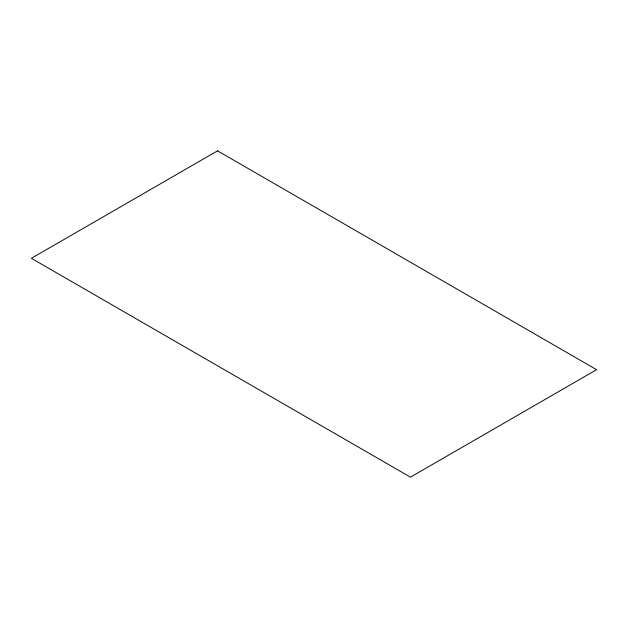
<?xml version="1.0" encoding="UTF-8"?>
<svg xmlns="http://www.w3.org/2000/svg" width="628" height="628" viewBox="0 0 628 628"><rect width="100%" height="100%" fill="white"/><g stroke="black" fill="none" stroke-linecap="round" stroke-linejoin="round"><path stroke-width="0.94" d="M217.547 150.846L31.4 258.312L410.453 477.154L596.6 369.688L217.547 150.846"/></g></svg>
